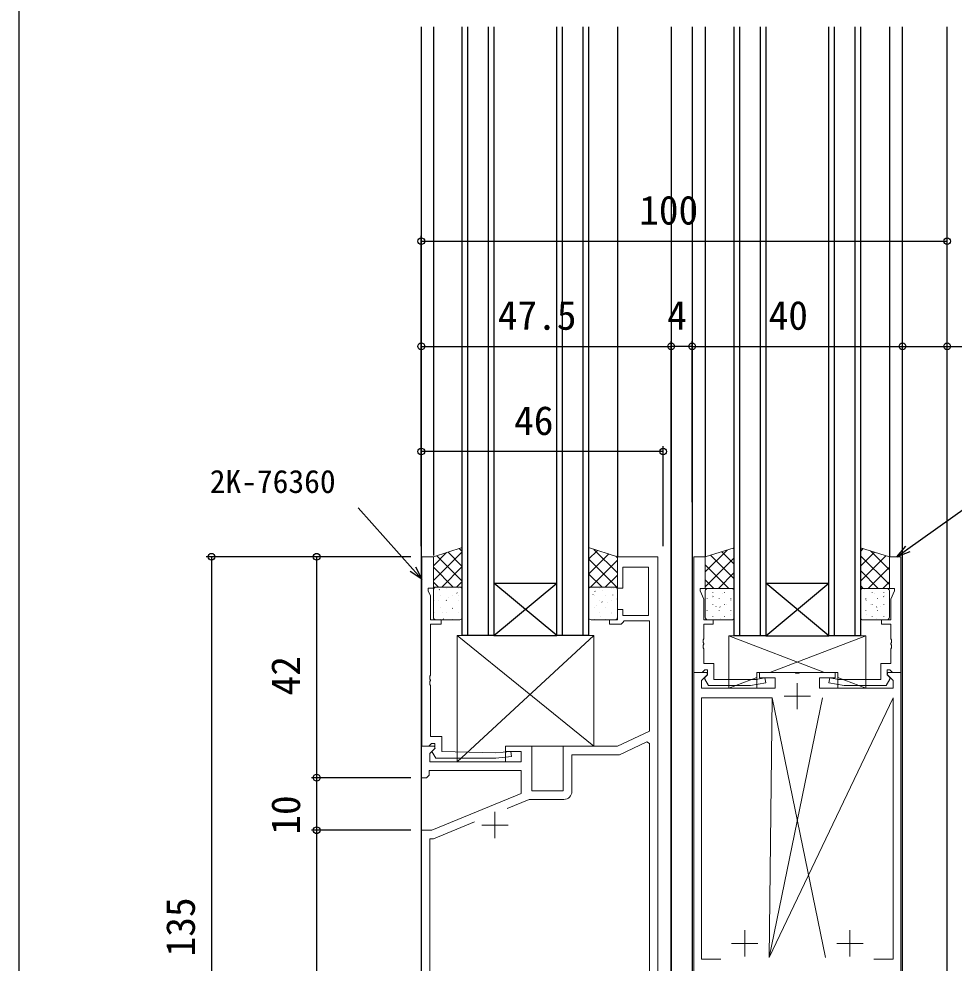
# Model space of a CAD drawing. Units: millimetres, scale not verified. Extents: x -437 to 438, y -681 to 678.
# Drawn here: x -436.7 to -258.9, y -30.5 to 149.1 of the extents above; entities that cross this region are included whole.
import ezdxf
from ezdxf.enums import TextEntityAlignment as Align

# ---------------------------------------------------------------- set-up
doc = ezdxf.new("R2010")
doc.units = ezdxf.units.MM
doc.header["$LTSCALE"] = 4
doc.layers.add('0-2_YKK_11', color=7, linetype='Continuous', lineweight=18)
doc.layers.add('0-4_YKK_13', color=4, linetype='Continuous', lineweight=18)
for name, color, linetype in [('0-3_YKK_12', 2, 'Continuous'), ('0-6_YKK_D', 6, 'Continuous'), ('0-7_YKK_ZWAK', 7, 'Continuous')]:
    doc.layers.add(name, color=color, linetype=linetype)
doc.styles.add('ＭＳ ゴシック', font='')
doc.styles.get('ＭＳ ゴシック').set_extended_font_data('MS Gothic')

msp = doc.modelspace()

# ---------------------------------------------------------------- linework, layer by layer
at = {"layer": '0-2_YKK_11'}
for p, q in [((-271.453, 24.795), (-268.977, 24.795)), ((-288.677, 17.795), (-288.677, 22.795)), ((-286.177, 20.295), (-291.177, 20.295)), ((-346.177, -1.7), (-346.177, -6.7)), ((-348.677, -4.2), (-343.677, -4.2)), ((-298.677, -29.205), (-298.677, -24.205)), ((-278.677, -29.205), (-278.677, -24.205)), ((-296.177, -26.705), (-301.177, -26.705)), ((-276.177, -26.705), (-281.177, -26.705))]:
    msp.add_line(p, q, dxfattribs=at)
for points in [[(-315.177, -73.2), (-315.177, 46.8), (-322.877, 46.8), (-322.877, 40.8), (-321.877, 40.8), (-321.877, 44.8), (-316.977, 44.8), (-316.977, 35.6), (-321.877, 35.6), (-321.877, 36.8), (-322.877, 36.8), (-322.877, 34.8), (-324.377, 34.8), (-324.377, 34), (-322.177, 34), (-321.877, 34.3), (-321.577, 34.6), (-316.807, 34.6), (-316.807, 13.63), (-322.877, 10.8), (-333.177, 10.8), (-333.177, 2.3), (-339.177, 2.3), (-339.177, 10.8), (-344.177, 10.8), (-344.177, 9.8), (-341.177, 9.8), (-341.177, 7.8), (-358.547, 7.8), (-358.547, 9.406), (-357.541, 10.412), (-357.701, 10.8), (-360.177, 10.8), (-360.177, 4.8), (-359.177, 4.8), (-358.677, 5.3), (-358.677, 6.17), (-341.177, 6.17), (-341.177, 1.8), (-358.177, -5.2)], [(-308.377, -63.205), (-308.377, 24.795), (-305.901, 24.795), (-305.741, 24.407), (-306.877, 23.271), (-306.877, 21.795), (-292.877, 21.795), (-292.877, 23.795), (-295.877, 23.795), (-295.877, 24.795), (-289.135, 24.795), (-288.952, 24.675), (-288.402, 24.675), (-288.219, 24.795), (-281.477, 24.795), (-281.477, 23.795), (-284.477, 23.795), (-284.477, 21.795), (-270.477, 21.795), (-270.477, 23.271), (-271.613, 24.407), (-271.453, 24.795)], [(-268.977, 24.795), (-268.977, -63.205)], [(-293.453, 19.995), (-306.877, 19.995), (-306.877, -29.705), (-303.205, -29.705)], [(-274.149, -29.705), (-270.477, -29.705), (-270.477, 19.995), (-294.028, -29.405), (-283.901, 19.995)], [(-294.028, -29.405), (-293.453, 19.995), (-283.326, -29.405)], [(-342.814, -61.57), (-316.807, -61.57), (-316.807, 11.321), (-317.27, 11.616), (-322.516, 9.17), (-331.547, 9.17), (-331.547, 2.17)], [(-333.047, 0.67), (-339.64, 0.67), (-343.822, -1.052)], [(-358.177, -5.2), (-360.177, -5.2), (-360.177, -88.2), (-351.177, -88.2), (-351.177, -87.2), (-352.268, -86.57), (-358.547, -86.57), (-358.547, -63.2), (-346.637, -63.2), (-346.453, -63.08), (-345.903, -63.08), (-345.72, -63.2), (-316.807, -63.2), (-316.807, -73.33)], [(-350.066, -3.623), (-357.854, -6.83), (-358.547, -6.83), (-358.547, -61.57), (-349.54, -61.57)]]:
    msp.add_lwpolyline(points, dxfattribs=at)
for points in [[(-360.077, 10.8), (-360.077, 46.8), (-357.877, 46.8), (-357.877, 40.8), (-358.877, 40.8), (-358.877, 40.3), (-358.447, 39.378), (-358.447, 34.8), (-356.377, 34.8), (-356.377, 34), (-358.447, 34), (-358.447, 24.258), (-358.567, 24.075), (-358.567, 23.525), (-358.447, 23.342), (-358.447, 23.258), (-358.567, 23.075), (-358.567, 22.525), (-358.447, 22.342), (-358.447, 12.6), (-356.277, 12.6), (-356.277, 9.8), (-346.077, 9.5), (-343.127, 9.797), (-343.027, 8.803), (-346.027, 8.5), (-357.4, 8.5), (-358.151, 9.8), (-357.577, 10.374), (-357.577, 11.3), (-358.247, 11.3), (-358.447, 11.1), (-358.747, 10.8)], [(-308.377, 46.795), (-308.377, 24.795), (-306.747, 24.795), (-306.447, 25.095), (-306.247, 25.295), (-305.777, 25.295), (-305.777, 24.345), (-306.277, 23.845), (-306.277, 23.508), (-305.577, 22.295), (-297.569, 22.295), (-294.69, 22.803), (-294.864, 23.788), (-296.522, 23.495), (-304.577, 23.495), (-304.577, 26.495), (-306.447, 26.495), (-306.447, 29.287), (-306.567, 29.47), (-306.567, 30.02), (-306.447, 30.203), (-306.447, 30.287), (-306.567, 30.47), (-306.567, 31.02), (-306.447, 31.203), (-306.447, 33.995), (-304.677, 33.995), (-304.677, 34.795), (-306.447, 34.795), (-306.447, 38.73), (-307.177, 40.295), (-307.177, 40.795), (-306.177, 40.795), (-306.177, 46.795)], [(-268.977, 46.795), (-268.977, 24.795), (-270.607, 24.795), (-270.907, 25.095), (-271.107, 25.295), (-271.577, 25.295), (-271.577, 24.345), (-271.077, 23.845), (-271.077, 23.508), (-271.777, 22.295), (-279.785, 22.295), (-282.664, 22.803), (-282.49, 23.788), (-280.832, 23.495), (-272.777, 23.495), (-272.777, 26.495), (-270.907, 26.495), (-270.907, 29.287), (-270.787, 29.47), (-270.787, 30.02), (-270.907, 30.203), (-270.907, 30.287), (-270.787, 30.47), (-270.787, 31.02), (-270.907, 31.203), (-270.907, 33.995), (-272.677, 33.995), (-272.677, 34.795), (-270.907, 34.795), (-270.907, 38.73), (-270.177, 40.295), (-270.177, 40.795), (-271.177, 40.795), (-271.177, 46.795)]]:
    msp.add_lwpolyline(points, close=True, dxfattribs=at)
msp.add_arc((-333.047, 2.17), 1.5, 270.00001, 359.99999, dxfattribs=at)
at = {"layer": '0-3_YKK_12'}
for p, q in [((-360.177, 147.55), (-360.177, -73.2)), ((-357.877, 147.55), (-357.877, 47.006)), ((-352.377, 31.8), (-352.377, 147.55)), ((-351.377, 147.55), (-351.377, 31.8)), ((-347.377, 31.8), (-347.377, 147.55)), ((-346.377, 147.55), (-346.377, 31.8)), ((-334.377, 31.8), (-334.377, 147.55)), ((-333.377, 147.55), (-333.377, 31.8)), ((-329.377, 31.8), (-329.377, 147.55)), ((-328.377, 147.55), (-328.377, 31.8)), ((-322.877, 147.55), (-322.877, 46.799)), ((-312.677, 147.55), (-312.677, -73.2)), ((-308.677, 147.55), (-308.677, -63.205)), ((-306.177, 147.55), (-306.177, 46.8)), ((-300.677, 31.795), (-300.677, 147.55)), ((-299.677, 147.55), (-299.677, 31.795)), ((-295.677, 31.795), (-295.677, 147.55)), ((-294.677, 147.55), (-294.677, 31.795)), ((-282.677, 31.795), (-282.677, 147.55)), ((-281.677, 147.55), (-281.677, 31.795)), ((-277.677, 31.795), (-277.677, 147.55)), ((-276.677, 147.55), (-276.677, 31.795)), ((-271.177, 147.55), (-271.177, 46.8)), ((-346.377, 41.8), (-334.377, 41.8)), ((-346.377, 31.8), (-334.377, 41.8)), ((-334.377, 31.8), (-346.377, 41.8)), ((-294.677, 41.795), (-282.677, 41.795)), ((-294.677, 31.795), (-282.677, 41.795)), ((-282.677, 31.795), (-294.677, 41.795)), ((-346.377, 31.8), (-352.377, 31.8)), ((-346.377, 31.8), (-334.377, 31.8)), ((-328.377, 31.8), (-334.377, 31.8)), ((-294.677, 31.795), (-300.677, 31.795)), ((-294.677, 31.795), (-282.677, 31.795)), ((-276.677, 31.795), (-282.677, 31.795)), ((-276.677, 31.795), (-282.677, 31.795))]:
    msp.add_line(p, q, dxfattribs=at)
for points in [[(-360.177, -98.2), (-260.177, -98.2), (-260.177, -73.2), (-260.177, 147.55)], [(-281.177, -63.205), (-268.677, -63.205), (-268.677, 147.55)]]:
    msp.add_lwpolyline(points, dxfattribs=at)
at = {"layer": '0-4_YKK_13'}
for p, q in [((-357.877, 42.265), (-352.377, 47.765)), ((-357.877, 45.094), (-355.385, 47.586)), ((-357.248, 46.998), (-352.377, 42.128)), ((-355.097, 47.676), (-352.377, 44.956)), ((-352.947, 48.354), (-352.377, 47.784)), ((-328.377, 46.309), (-326.686, 48.001)), ((-328.377, 43.481), (-324.535, 47.323)), ((-327.345, 48.208), (-322.877, 43.74)), ((-323.215, 46.906), (-322.877, 46.569)), ((-306.177, 43.932), (-302.032, 48.076)), ((-306.177, 46.76), (-306.126, 46.811)), ((-305.201, 47.097), (-300.677, 42.572)), ((-303.041, 47.765), (-300.677, 45.401)), ((-300.88, 48.432), (-300.677, 48.229)), ((-276.168, 48.338), (-276.677, 47.829)), ((-274.008, 47.67), (-276.677, 45.001)), ((-271.177, 41.503), (-276.677, 47.003)), ((-271.847, 47.002), (-276.677, 42.172)), ((-271.177, 44.332), (-274.743, 47.897)), ((-356.298, 41.015), (-352.377, 44.937)), ((-328.377, 46.412), (-322.98, 41.015)), ((-328.014, 41.015), (-322.877, 46.152)), ((-306.177, 41.103), (-300.677, 46.603)), ((-306.177, 45.244), (-301.728, 40.795)), ((-357.877, 44.799), (-354.093, 41.015)), ((-328.377, 43.583), (-325.809, 41.015)), ((-325.186, 41.015), (-322.877, 43.324)), ((-303.657, 40.795), (-300.677, 43.775)), ((-273.297, 40.795), (-276.677, 44.175)), ((-271.177, 44.844), (-275.226, 40.795)), ((-357.877, 41.971), (-356.921, 41.015)), ((-353.47, 41.015), (-352.377, 42.108)), ((-306.177, 42.415), (-304.557, 40.795)), ((-276.126, 40.795), (-276.677, 41.346)), ((-271.177, 42.015), (-272.397, 40.795)), ((-357.877, 40.515), (-357.877, 35.3)), ((-357.696, 40.596), (-357.694, 40.588)), ((-357.662, 40.72), (-357.662, 40.683)), ((-352.877, 41.015), (-357.377, 41.015)), ((-356.779, 40.585), (-356.737, 40.522)), ((-356.451, 39.509), (-356.451, 39.471)), ((-355.419, 40.72), (-355.419, 40.683)), ((-354.208, 39.509), (-354.208, 39.471)), ((-353.401, 39.922), (-353.36, 39.859)), ((-353.177, 40.72), (-353.177, 40.683)), ((-352.377, 35.3), (-352.377, 40.515)), ((-328.377, 35.3), (-328.377, 40.515)), ((-327.877, 41.015), (-323.377, 41.015)), ((-327.529, 39.644), (-327.527, 39.637)), ((-327.298, 39.509), (-327.298, 39.471)), ((-327.163, 40.234), (-327.122, 40.171)), ((-326.267, 40.72), (-326.267, 40.683)), ((-325.658, 40.376), (-325.655, 40.369)), ((-325.056, 39.509), (-325.056, 39.471)), ((-324.024, 40.72), (-324.024, 40.683)), ((-323.786, 39.571), (-323.744, 39.508)), ((-323.686, 40.826), (-323.684, 40.818)), ((-322.877, 40.515), (-322.877, 35.3)), ((-306.177, 40.295), (-306.177, 35.295)), ((-301.177, 40.795), (-305.677, 40.795)), ((-304.76, 40.063), (-304.76, 40.025)), ((-302.909, 39.905), (-302.906, 39.898)), ((-302.518, 40.063), (-302.518, 40.025)), ((-301.037, 40.637), (-301.035, 40.63)), ((-300.828, 40.795), (-300.677, 40.946)), ((-300.677, 35.295), (-300.677, 40.295)), ((-276.677, 35.295), (-276.677, 40.295)), ((-276.177, 40.795), (-271.677, 40.795)), ((-275.917, 40.637), (-275.919, 40.63)), ((-274.436, 40.063), (-274.436, 40.025)), ((-274.045, 39.905), (-274.048, 39.898)), ((-272.194, 40.063), (-272.194, 40.025)), ((-271.177, 40.295), (-271.177, 35.295)), ((-357.662, 38.44), (-357.662, 38.403)), ((-356.968, 38.538), (-356.965, 38.531)), ((-355.444, 38.568), (-355.402, 38.505)), ((-355.419, 38.44), (-355.419, 38.403)), ((-354.996, 38.987), (-354.994, 38.98)), ((-353.177, 38.44), (-353.177, 38.403)), ((-353.037, 39.472), (-353.034, 39.465)), ((-326.267, 38.44), (-326.267, 38.403)), ((-325.828, 38.217), (-325.787, 38.154)), ((-324.829, 38.036), (-324.827, 38.029)), ((-324.024, 38.44), (-324.024, 38.403)), ((-322.958, 38.768), (-322.955, 38.761)), ((-305.791, 38.851), (-305.791, 38.814)), ((-304.868, 39.42), (-304.865, 39.413)), ((-304.76, 37.783), (-304.76, 37.745)), ((-304.724, 39.274), (-304.682, 39.211)), ((-303.549, 38.851), (-303.549, 38.814)), ((-302.518, 37.783), (-302.518, 37.745)), ((-302.168, 37.812), (-302.165, 37.805)), ((-301.346, 38.61), (-301.305, 38.548)), ((-301.306, 38.851), (-301.306, 38.814)), ((-275.608, 38.61), (-275.649, 38.548)), ((-275.647, 38.851), (-275.647, 38.814)), ((-274.786, 37.812), (-274.789, 37.805)), ((-274.436, 37.783), (-274.436, 37.745)), ((-273.405, 38.851), (-273.405, 38.814)), ((-272.23, 39.274), (-272.272, 39.211)), ((-272.194, 37.783), (-272.194, 37.745)), ((-272.086, 39.42), (-272.089, 39.413)), ((-357.662, 36.16), (-357.662, 36.123)), ((-356.451, 37.229), (-356.451, 37.191)), ((-356.139, 36.198), (-356.137, 36.191)), ((-355.419, 36.16), (-355.419, 36.123)), ((-354.268, 36.93), (-354.265, 36.923)), ((-354.208, 37.229), (-354.208, 37.191)), ((-353.177, 36.16), (-353.177, 36.123)), ((-327.298, 37.229), (-327.298, 37.191)), ((-326.788, 37.552), (-326.786, 37.545)), ((-326.267, 36.16), (-326.267, 36.123)), ((-325.056, 37.229), (-325.056, 37.191)), ((-324.088, 35.944), (-324.086, 35.937)), ((-324.024, 36.16), (-324.024, 36.123)), ((-306.011, 36.631), (-306.008, 36.624)), ((-305.791, 36.571), (-305.791, 36.534)), ((-304.139, 37.363), (-304.137, 37.356)), ((-303.549, 36.571), (-303.549, 36.534)), ((-303.389, 37.257), (-303.347, 37.194)), ((-301.306, 36.571), (-301.306, 36.534)), ((-275.647, 36.571), (-275.647, 36.534)), ((-273.565, 37.257), (-273.607, 37.194)), ((-273.405, 36.571), (-273.405, 36.534)), ((-272.815, 37.363), (-272.817, 37.356)), ((-357.377, 34.8), (-352.877, 34.8)), ((-356.451, 34.949), (-356.451, 34.911)), ((-355.998, 34.966), (-355.957, 34.903)), ((-354.208, 34.949), (-354.208, 34.911)), ((-323.377, 34.8), (-327.877, 34.8)), ((-327.298, 34.949), (-327.298, 34.911)), ((-326.06, 35.494), (-326.057, 35.487)), ((-325.056, 34.949), (-325.056, 34.911)), ((-305.677, 34.795), (-301.177, 34.795)), ((-304.76, 35.503), (-304.76, 35.465)), ((-303.311, 35.023), (-303.308, 35.016)), ((-302.518, 35.503), (-302.518, 35.465)), ((-301.439, 35.755), (-301.437, 35.748)), ((-271.677, 34.795), (-276.177, 34.795)), ((-275.515, 35.755), (-275.517, 35.748)), ((-274.436, 35.503), (-274.436, 35.465)), ((-273.643, 35.023), (-273.646, 35.016)), ((-272.194, 35.503), (-272.194, 35.465)), ((-353.377, 31.8), (-353.377, 7.8)), ((-327.377, 31.8), (-353.377, 7.8)), ((-327.377, 10.8), (-353.377, 31.8)), ((-301.677, 31.795), (-301.677, 21.795)), ((-283.477, 24.795), (-301.677, 31.795)), ((-293.877, 24.795), (-275.677, 31.795)), ((-301.677, 21.795), (-296.377, 23.834)), ((-296.377, 24.795), (-296.377, 21.795)), ((-280.977, 24.795), (-296.377, 24.795)), ((-280.977, 24.795), (-280.977, 21.795)), ((-275.677, 21.795), (-280.977, 23.834)), ((-301.677, 21.795), (-296.377, 21.795)), ((-280.977, 21.795), (-275.677, 21.795)), ((-344.177, 10.8), (-344.177, 7.8)), ((-344.177, 10.8), (-327.377, 10.8)), ((-353.377, 7.8), (-344.177, 7.8))]:
    msp.add_line(p, q, dxfattribs=at)
for points in [[(-357.877, 46.8), (-357.877, 41.015), (-352.377, 41.015), (-352.377, 48.534)], [(-322.877, 46.8), (-322.877, 41.015), (-328.377, 41.015), (-328.377, 48.534)], [(-306.177, 46.795), (-306.177, 40.795), (-300.677, 40.795), (-300.677, 48.495)], [(-271.177, 46.795), (-271.177, 40.795), (-276.677, 40.795), (-276.677, 48.495)]]:
    msp.add_lwpolyline(points, close=True, dxfattribs=at)
for points in [[(-353.377, 31.8), (-327.377, 31.8), (-327.377, 10.8)], [(-301.677, 31.795), (-275.677, 31.795), (-275.677, 21.795)]]:
    msp.add_lwpolyline(points, dxfattribs=at)
for centre, start, end in [((-357.377, 40.515), 90, 180), ((-352.877, 40.515), 0, 90), ((-327.877, 40.515), 90, 180), ((-323.377, 40.515), 0, 90), ((-305.677, 40.295), 90, 180), ((-301.177, 40.295), 0, 90), ((-276.177, 40.295), 90, 180), ((-271.677, 40.295), 0, 90), ((-357.377, 35.3), 180, 270), ((-352.877, 35.3), 270, 0), ((-327.877, 35.3), 180, 270), ((-323.377, 35.3), 270, 0), ((-305.677, 35.295), 180, 270), ((-301.177, 35.295), 270, 0), ((-276.177, 35.295), 180, 270), ((-271.677, 35.295), 270, 0)]:
    msp.add_arc(centre, 0.5, start, end, dxfattribs=at)
at = {"layer": '0-6_YKK_D'}
for p, q in [((-360.177, 48.8), (-360.177, 107.8)), ((-260.177, 48.8), (-260.177, 107.8)), ((-360.177, 106.8), (-260.177, 106.8)), ((-360.177, 49.8), (-360.177, 87.8)), ((-360.177, 86.8), (-312.677, 86.8)), ((-312.677, 57.795), (-312.677, 87.8)), ((-312.677, -72.2), (-312.677, 87.8)), ((-308.677, 86.8), (-312.677, 86.8)), ((-308.677, 57.158), (-308.677, 87.8)), ((-308.677, 57.795), (-308.677, 87.8)), ((-308.677, 86.8), (-268.677, 86.8)), ((-268.677, 57.158), (-268.677, 87.8)), ((-268.677, 57.158), (-268.677, 87.8)), ((-260.177, 48.8), (-260.177, 87.8)), ((-360.177, 48.8), (-360.177, 67.8)), ((-314.177, 66.8), (-360.177, 66.8)), ((-314.177, 48.8), (-314.177, 67.8)), ((-362.177, 46.8), (-401.077, 46.8)), ((-400.077, 46.8), (-400.077, -88.2)), ((-362.177, 46.8), (-381.077, 46.8)), ((-380.077, 46.8), (-380.077, 4.8)), ((-362.177, 4.8), (-381.077, 4.8)), ((-362.177, 4.8), (-381.077, 4.8)), ((-380.077, 4.8), (-380.077, -5.2)), ((-363.177, -5.2), (-381.077, -5.2)), ((-362.177, -5.2), (-381.077, -5.2)), ((-380.077, -5.2), (-380.077, -73.2))]:
    msp.add_line(p, q, dxfattribs=at)
for points in [[(-268.677, 86.8), (-260.177, 86.8), (-242.567, 86.8)], [(-360.077, 42.538), (-361.777, 44.439), (-372.205, 56.1)], [(-269.738, 46.795), (-267.662, 48.275), (-256.694, 56.095)], [(-267.265, 47.719), (-269.738, 46.795), (-268.059, 48.832)], [(-361.267, 44.894), (-360.077, 42.538), (-362.286, 43.984)]]:
    msp.add_lwpolyline(points, dxfattribs=at)
for centre in [(-360.177, 106.8), (-260.177, 106.8), (-360.177, 86.8), (-312.677, 86.8), (-312.677, 86.8), (-308.677, 86.8), (-308.677, 86.8), (-268.677, 86.8), (-268.677, 86.8), (-260.177, 86.8), (-360.177, 66.8), (-314.177, 66.8), (-400.077, 46.8), (-380.077, 46.8), (-380.077, 4.8), (-380.077, 4.8), (-380.077, -5.2), (-380.077, -5.2)]:
    msp.add_circle(centre, 0.637, dxfattribs=at)
at = {"layer": '0-7_YKK_ZWAK'}
msp.add_line((-436.7, 644), (-436.7, -681), dxfattribs=at)

# ---------------------------------------------------------------- texts
at = {"layer": '0-6_YKK_D', "style": 'ＭＳ ゴシック'}
for s, height, p in [('100', 5.499, (-318.742, 108.3)), ('47.5', 5.499, (-345.631, 88.3)), ('4', 5.499, (-313.426, 88.3)), ('40', 5.499, (-294.131, 88.3)), ('46', 5.499, (-342.525, 68.3)), ('2K-76360', 4.399, (-400.407, 57.6))]:
    msp.add_text(s, height=height, dxfattribs=at).set_placement(p, align=Align.BOTTOM_LEFT)
for s, p in [('42', (-381.577, 20.431)), ('10', (-381.577, -6.038)), ('135', (-401.577, -29.18))]:
    msp.add_text(s, height=5.499, rotation=90, dxfattribs=at).set_placement(p, align=Align.BOTTOM_LEFT)

doc.saveas('drawing.dxf')
